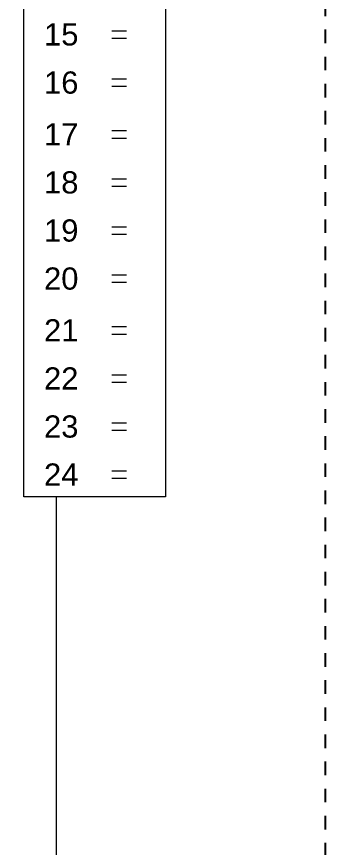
# Model space of a CAD drawing. Header units: inches. Extents: x -60 to 2005, y -577 to 104.
# Drawn here: x 580.09 to 585.78, y -178.59 to -163.27 of the extents above; entities that cross this region are included whole.
import ezdxf
from ezdxf.enums import TextEntityAlignment as Align

# ---------------------------------------------------------------- set-up
doc = ezdxf.new("R2010")
doc.units = ezdxf.units.IN
doc.header["$MEASUREMENT"] = 0
doc.linetypes.add('Demo', pattern=[0.5, 0.25, -0.25])
doc.layers.get('0').update_dxf_attribs({"lineweight": 5})
doc.layers.add('PANEL', color=7, linetype='Continuous', lineweight=0)
doc.layers.add('PS Borders', color=40, linetype='Demo', lineweight=5, plot=False)
doc.styles.add('ARIAL', font='arial.ttf')

# ---------------------------------------------------------------- blocks, each defined once
blk = doc.blocks.new('LMCP-24_TW')
at = {"layer": 'PANEL'}
for p, q in [((54.6, 148.2), (56.78, 148.2)), ((54.6, 147.11), (56.78, 147.11)), ((54.6, 141.11), (56.78, 141.11)), ((54.6, 140.01), (56.78, 140.01)), ((54.6, 133.47), (56.78, 133.47)), ((54.6, 132.37), (56.78, 132.37)), ((54.6, 126.37), (56.78, 126.37)), ((54.6, 125.28), (56.78, 125.28)), ((54.6, 119.28), (56.78, 119.28)), ((54.6, 118.19), (56.78, 118.19)), ((54.6, 112.18), (56.78, 112.18)), ((54.6, 111.09), (56.78, 111.09)), ((54.6, 104.54), (56.78, 104.54)), ((54.6, 103.45), (56.78, 103.45)), ((54.6, 97.45), (56.78, 97.45)), ((54.6, 96.36), (56.78, 96.36)), ((54.6, 90.35), (56.78, 90.35)), ((54.6, 89.26), (56.78, 89.26)), ((54.6, 83.26), (56.78, 83.26)), ((54.6, 82.17), (56.78, 82.17))]:
    blk.add_line(p, q, dxfattribs=at)
at = {"layer": 'PANEL', "linetype": 'Continuous'}
blk.add_line((46.39, 79.44), (46.39, 0), dxfattribs=at)
blk.add_lwpolyline([(62.5, 79.44), (41.59, 79.44), (41.59, 165.66), (62.5, 165.66)], close=True, dxfattribs=at)
at = {"layer": 'PANEL', "style": 'ARIAL'}
for s, p in [('15', (47.13, 146.02)), ('16', (47.13, 138.92)), ('17', (47.13, 131.28)), ('18', (47.13, 124.19)), ('19', (47.13, 117.09)), ('20', (47.13, 110)), ('21', (47.13, 102.36)), ('22', (47.13, 95.26)), ('23', (47.13, 88.17)), ('24', (47.13, 81.08))]:
    blk.add_text(s, height=3.274, dxfattribs=at).set_placement(p, align=Align.CENTER)

msp = doc.modelspace()

# ---------------------------------------------------------------- linework, layer by layer
at = {"layer": 'PS Borders', "lineweight": -3}
msp.add_lwpolyline([(501.172, -219.758), (585.783, -219.758), (585.783, -155.469), (501.172, -155.469)], close=True, dxfattribs=at)

# ---------------------------------------------------------------- block references
at = {"lineweight": -3, "xscale": 0.125, "yscale": 0.125, "zscale": 0.125}
msp.add_blockref('LMCP-24_TW', (575.018, -182.053), dxfattribs=at)

doc.saveas('drawing.dxf')
